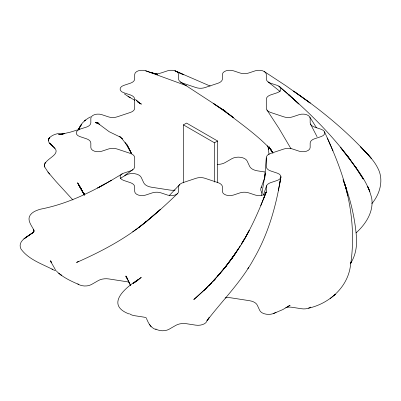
<?xml version="1.0" encoding="UTF-8"?>
<svg xmlns="http://www.w3.org/2000/svg" width="401" height="401" viewBox="0 0 401 401"><rect width="100%" height="100%" fill="white"/><g stroke="black" fill="none" stroke-linecap="round" stroke-linejoin="round"><path stroke-width="0.6" d="M63.037 134.475L59.498 134.661L70.721 132.049L86.456 127.082A8.772 5.063 0 0 0 90.842 122.696L90.842 118.31A7.308 4.221 0 0 1 101.804 114.656L108.385 116.846A8.772 5.063 0 0 0 117.157 116.846L130.32 112.46A8.772 5.063 0 0 0 134.706 108.075L134.706 99.303A8.772 5.063 0 0 0 130.32 94.917L123.739 92.726A7.308 4.221 0 0 1 123.739 85.413L130.32 83.223A8.772 5.063 0 0 0 134.706 78.832L134.706 74.446A7.308 4.221 0 0 1 145.668 70.792L152.25 72.987A8.772 5.063 0 0 0 161.022 72.987L167.603 70.792A7.308 4.221 0 0 1 178.57 74.446L178.57 78.832A8.772 5.063 0 0 0 182.956 83.223L196.114 87.608A8.772 5.063 0 0 0 204.886 87.608L218.044 83.223A8.772 5.063 0 0 0 222.43 78.832L222.43 74.446A7.308 4.221 0 0 1 233.397 70.792L239.978 72.987A8.772 5.063 0 0 0 248.75 72.987L255.332 70.792A7.308 4.221 0 0 1 266.294 74.446L266.294 78.832A8.772 5.063 0 0 0 270.68 83.223L277.261 85.413A7.308 4.221 0 0 1 277.261 92.726L270.68 94.917A8.772 5.063 0 0 0 266.294 99.303L266.294 108.075A8.772 5.063 0 0 0 270.68 112.46L283.843 116.846A8.772 5.063 0 0 0 292.615 116.846L299.196 114.656A7.308 4.221 0 0 1 310.158 118.31L310.158 122.696A8.772 5.063 0 0 0 314.544 127.082L321.126 129.277A7.308 4.221 0 0 1 321.126 136.586L314.544 138.781A8.772 5.063 0 0 0 310.158 143.167L310.158 147.553A7.308 4.221 0 0 1 299.196 151.207L292.615 149.017A8.772 5.063 0 0 0 283.843 149.017L270.68 153.403A8.772 5.063 0 0 0 266.294 157.788L264.625 178.505L265.277 173.613M44.521 164.235L44.421 165.082C45.93 157.763 63.749 154.225 52.28 145.804M44.511 164.365L44.752 167.062L47.925 171.984L55.714 181.162L72.932 199.989M265.287 173.021L261.577 195.397M279.617 184.094L280.916 176.796L279.617 184.094L280.86 177.332M278.349 190.45L279.713 183.553C275.081 209.713 267.337 235.567 253.928 258.65C241.512 281.597 222.816 300.053 207.066 320.589L209.116 317.682L207.653 319.823M264.876 177.382L261.096 187.788M266.585 185.743L263.327 195.292M84.691 193.964L84.305 194.966L77.528 182.781L84.461 194.951L78.135 183.813L84.335 194.921L78.837 184.951L79.979 186.665M260.75 205.618L266.239 191.954C259.993 208.209 253.066 224.264 244.359 239.367L249.196 230.54L244.359 239.367M263.372 199.267L266.053 192.49M33.864 231.242L32.837 232.72L33.864 231.242L33.273 232.354L33.965 230.329L33.564 229.472L33.95 231.668L33.965 230.329C31.864 225.853 26.571 220.109 30.281 214.991C32.732 211.653 36.842 210.239 40.666 209.142C70.085 203.457 96.967 189.377 122.25 173.798M243.136 240.901L243.973 239.407M241.196 244.194L242.856 241.372M242.144 243.111L244.715 238.765C231.432 261.788 213.949 282.304 193.773 299.577L206.986 287.532L204.139 290.189L211.522 282.931L208.846 285.592L215.818 278.319L213.307 280.976L226.109 266.159L217.593 276.284L219.938 273.627M44.817 163.402L45.303 162.611L44.867 163.317M239.277 247.312L240.239 245.753M350.624 263.246C355.522 255.763 357.04 246.56 356.509 237.748C355.085 219.101 350.895 200.685 344.329 183.177M84.811 194.119L84.235 195.026L84.556 194.701M238.961 247.808L231.968 258.359L235.482 253.136L229.918 261.126L225.838 266.419L233.603 255.883L223.928 268.805M78.28 129.558L81.614 124.36L78.676 129.157C80.786 123.498 85.368 119.603 90.526 116.836M234.039 255.487L238.62 248.334M350.664 263.156L351.637 261.652L350.649 263.176M247.768 268.83L248.71 267.437M371.867 203.628C380.028 193.994 384.078 179.703 377.752 168.044C373.712 159.814 366.815 153.503 360.669 146.876L368.89 155.613L365.687 152.139L366.339 152.831C344.725 129.338 319.777 109.137 293.527 91.057L310.229 103.042L285.863 85.739L264.129 71.448M179.743 184.5L169.212 195.623M33.208 232.189L32.351 233.071L32.847 232.59C28.025 236.435 17.043 240.785 20.952 248.956C28.481 259.512 41.754 263.773 52.807 269.537M177.588 193.528C165.132 205.538 152.34 217.252 138.48 227.643L146.17 221.698L160.585 209.317L144.821 222.761L146.17 221.698C125.307 238.956 101.212 251.587 76.571 262.49L78.536 261.262M84.817 120.691L84.511 120.982L85.734 119.919M356.073 232.881C365.612 224.314 373.762 211.918 371.772 198.54C367.146 178.656 352.043 163.232 340.384 147.162L349 158.029L356.133 168.054L363.286 179.067L355.186 166.615L356.133 168.054L347.948 156.661L349 158.029C331.507 134.716 310.765 114.079 288.895 94.897L298.865 103.954L288.895 94.897M135.418 282.169L141.272 277.377L133.032 283.512L138.846 279.221C126.445 286.675 104.415 304.389 128.891 313.903M308.494 308.209C329.251 303.612 347.797 287.226 350.479 265.512C354.534 239.512 352.449 212.786 345.722 187.407L347.672 195.452M333.697 295.738L335.341 294.449L330.133 298.55M132.666 231.843L139.944 226.585M124.636 175.533L132.876 169.658M25.093 238.094L32.456 232.941L23.829 238.961M183.442 182.881L183.442 124.876L186.54 123.082L217.558 140.992L217.558 182.781M120.275 178.355L125.959 175.077A9.138 5.278 0 0 1 141.247 177.442L143.703 182.736A10.967 6.331 0 0 0 151.458 187.212L169.803 190.049A10.967 6.331 0 0 0 175.052 190.114M183.442 124.876L214.46 142.781L217.558 140.992M276.073 312.244L275.041 312.84A9.138 5.278 0 0 1 259.753 310.474L257.297 305.181A10.967 6.331 0 0 0 249.542 300.705L231.197 297.868A10.967 6.331 0 0 0 225.096 297.938M111.578 180.239L97.638 188.009L104.781 184.069M287.121 306.79L290.108 305.321L282.785 309.592L273.186 313.667M63.067 134.47L58.566 134.676L62.937 134.49M64.511 133.723C57.523 131.508 40.962 138.15 52.456 145.909L49.724 143.052L54.762 148.49M62.14 133.553L64.616 133.733M98.21 123.112L95.929 122.836L98.36 123.137M265.407 172.069L257.382 170.826A10.967 6.331 0 0 1 249.628 166.35L247.171 161.052A9.138 5.278 0 0 0 231.883 158.691L225.167 162.565A10.967 6.331 0 0 1 217.362 164.42M98.566 123.082L95.498 122.531L97.999 123.082L95.724 122.405L97.899 123.222L96.27 122.365L99.573 124.3L97.984 123.348L109.197 131.728L120.736 137.312L119.608 136.53L122.385 138.931L120.751 137.343M150.074 72.2L157.633 74.501L151.829 72.716M145.668 70.792L186.455 85.679M210.164 86.055L174.911 70.792L183.884 74.837L176.405 71.448M156.119 329.582C150.811 328.113 148.24 322.965 146.395 318.229M78.656 284.459C70.812 281.001 62.731 277.342 56.566 271.231M134.791 100.32L128.014 96.325L130.29 97.814M138.004 102.105L141.413 104.135L138.24 102.22M137.573 101.804L140.726 103.889L136.29 100.3L138.48 102.2M128.881 96.892L124.36 93.879M180.395 81.929L225.969 111.668L213.482 103.553L233.367 117.468L222.339 109.283M60.406 274.52L61.684 275.447L58.656 273.246M222.334 109.298C238.57 122.175 256.099 133.959 270.389 149.087L269.678 148.205L271.422 150.565L269.066 146.916M268.124 81.929L280.214 91.593M278.75 86.07L290.013 95.879L279.938 86.957M51.629 262.485L50.927 261.783L51.704 262.645M121.498 138.064L126.626 144.716L125.067 142.385M135.503 99.328L136.992 100.912M49.158 173.473L49.619 174.019L47.925 171.984M51.428 262.314L50.25 260.715L55.443 269.768M127.242 278.379L125.924 276.68L127.167 278.369L130.596 285.487M149.277 324.208L151.082 326.68M81.027 188.169L81.614 188.986M266.956 109.999L279.046 128.485L291.011 148.786M270.249 148.776L272.224 151.839L269.908 148.175M126.014 143.809L131.338 153.287L129.498 149.588M269.106 147.002L272.971 153.182L269.066 146.876M316.514 127.829L309.918 117.237M127.167 278.369L125.859 275.983L130.541 285.442M310.449 123.984L317.051 136.711M130.195 151.052L127.017 144.826L129.222 149.062M127.017 144.826L131.338 153.287M262.134 193.297L261.096 191.066A10.967 6.331 0 0 1 261.572 186.986M324.539 131.859L330.394 144.921L327.321 138.024M369.221 189.989L367.772 186.711L369.907 191.583M332.935 150.916L330.143 144.35L330.394 144.921M330.143 144.35C336.344 158.56 341.978 173.072 345.903 188.089L344.639 183.493M342.98 179.578L346.439 189.177L344.309 183.142M343.441 180.786L344.374 183.302M44.752 167.062L44.426 165.392L44.476 166.059M267.597 145.673L268.545 149.302L268.349 148.31L269.021 154.656M345.722 187.407L346.84 191.843M84.621 194.861L84.491 193.513L84.531 194.625M266.294 157.788L266.294 166.56A8.772 5.063 0 0 0 270.68 170.946L277.261 173.142A7.308 4.221 0 0 1 277.261 180.45L270.68 182.645A8.772 5.063 0 0 0 266.294 187.031L266.294 191.417A7.308 4.221 0 0 1 255.332 195.071L248.75 192.881A8.772 5.063 0 0 0 239.978 192.881L233.397 195.071A7.308 4.221 0 0 1 222.43 191.417L222.43 187.031A8.772 5.063 0 0 0 218.044 182.645L204.886 178.26A8.772 5.063 0 0 0 196.114 178.26L182.956 182.645A8.772 5.063 0 0 0 178.57 187.031L178.57 191.417A7.308 4.221 0 0 1 167.603 195.071L161.022 192.881A8.772 5.063 0 0 0 152.25 192.881L145.668 195.071A7.308 4.221 0 0 1 134.706 191.417L134.706 187.031A8.772 5.063 0 0 0 130.32 182.645L123.739 180.45A7.308 4.221 0 0 1 123.739 173.142L130.32 170.946A8.772 5.063 0 0 0 134.706 166.56L134.706 157.788A8.772 5.063 0 0 0 130.32 153.403L117.157 149.017A8.772 5.063 0 0 0 108.385 149.017L101.804 151.207A7.308 4.221 0 0 1 90.842 147.553L90.842 143.167A8.772 5.063 0 0 0 86.456 138.781L79.874 136.586A7.308 4.221 0 0 1 79.874 129.277M214.46 142.781L214.46 182.079M310.815 307.091A9.138 5.278 0 0 1 301.522 308.745L292.349 307.326A10.967 6.331 0 0 0 285.743 307.497M207.096 320.234A9.138 5.278 0 0 1 195.598 325.131L186.425 323.712A10.967 6.331 0 0 0 175.833 325.351L169.117 329.226A9.138 5.278 0 0 1 155.728 328.94M146.22 317.707A10.967 6.331 0 0 0 143.618 317.091L134.445 315.672A9.138 5.278 0 0 1 129.458 313.707M129.413 282.269A10.967 6.331 0 0 0 127.232 281.783L108.887 278.946A10.967 6.331 0 0 0 98.295 280.585L91.578 284.459A9.138 5.278 0 0 1 77.764 283.863M56.25 270.785A9.138 5.278 0 0 1 51.914 268.941M48.631 139.222L48.446 140.28L48.947 138.445L48.546 139.488L48.631 139.222M49.258 137.994L48.817 138.721L49.428 137.718L49.258 137.994M370.775 157.793L368.253 154.906L371.396 158.505L370.775 157.793"/></g></svg>
